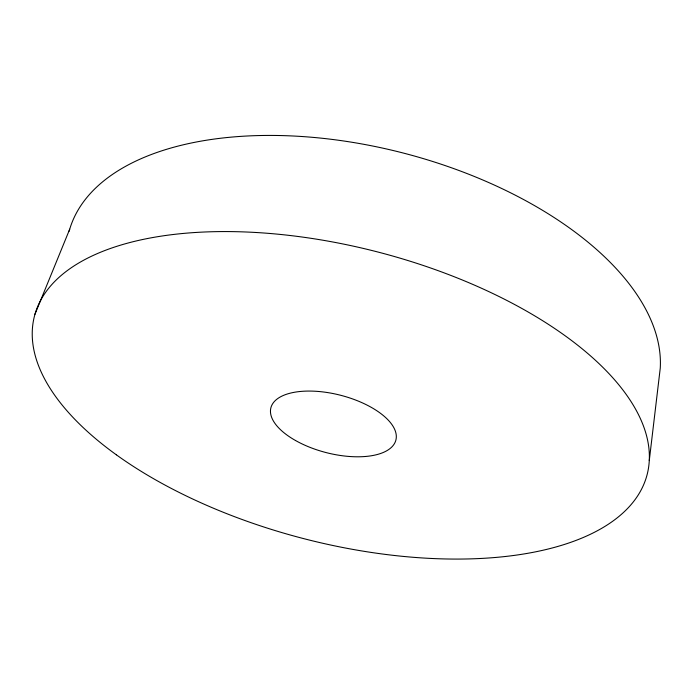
<?xml version="1.0" encoding="UTF-8"?>
<svg xmlns="http://www.w3.org/2000/svg" width="695" height="695" viewBox="0 0 695 695"><rect width="100%" height="100%" fill="white"/><g stroke="black" fill="none" stroke-linecap="round" stroke-linejoin="round"><path stroke-width="1.04" d="M649.278 460.585L660.25 368.194A304.106 160.493 14.5 0 0 389.235 149.599A304.106 160.493 14.5 0 0 69.118 231.244M34.906 314.366L69.709 229.194M116.352 454.808A316.434 148.035 14.5 0 0 636.42 497.707A316.434 148.035 14.5 0 0 269.608 233.451A316.434 148.035 14.5 0 0 116.352 454.808M295.575 440.543A64.539 29.555 14.5 0 0 395.855 440.187A64.539 29.555 14.5 0 0 308.754 391.068A64.539 29.555 14.5 0 0 295.575 440.543"/></g></svg>
